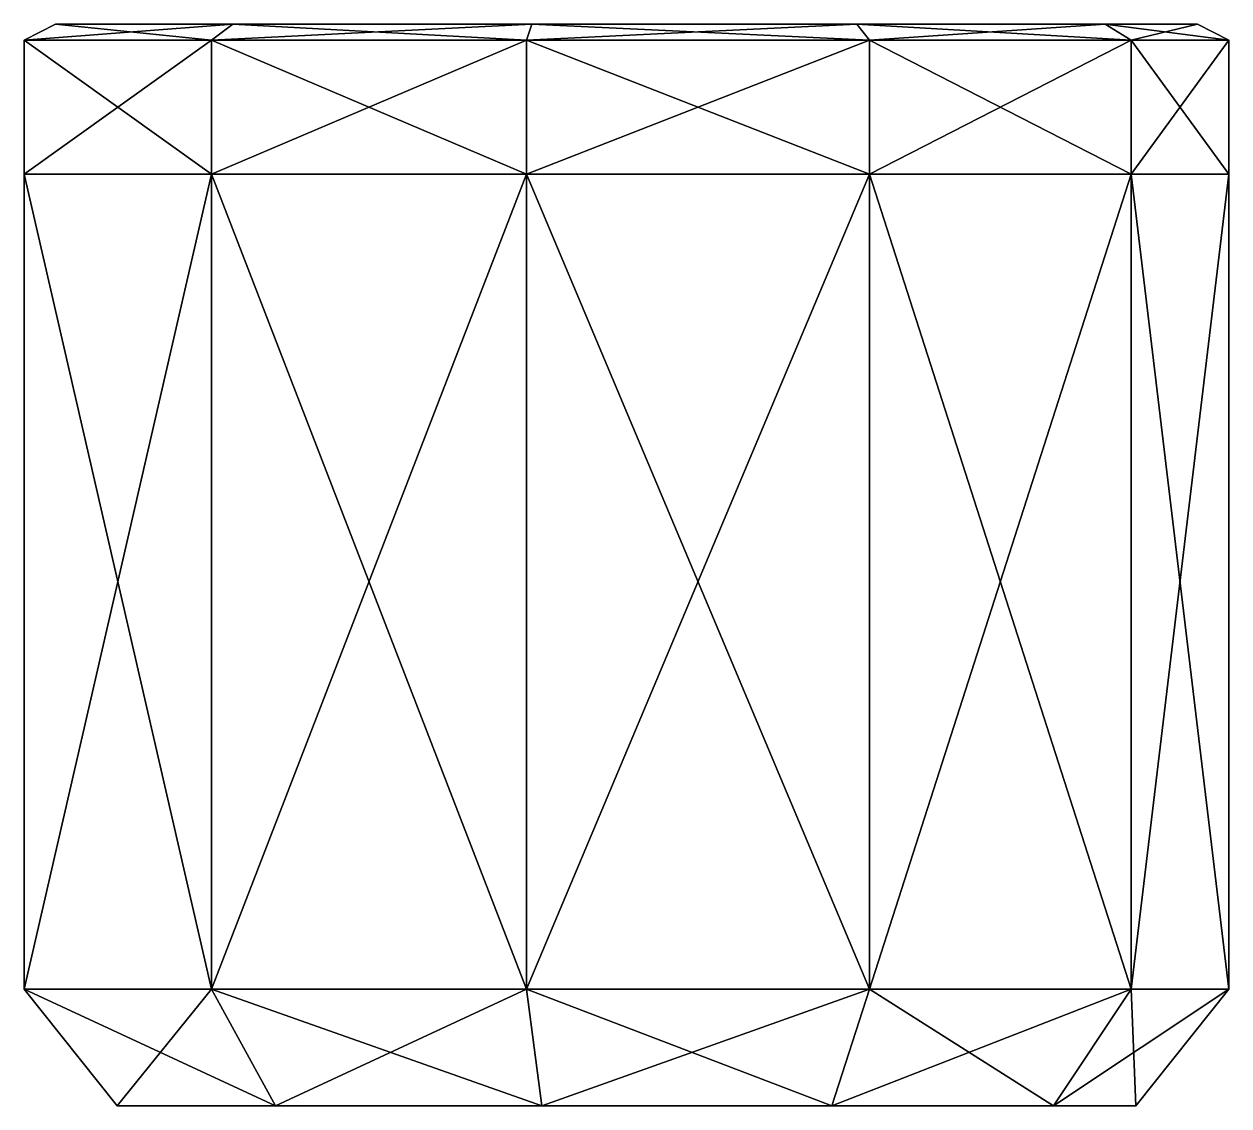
# Model space of a CAD drawing. Extents: x -48 to 50, y 0 to 88.
import ezdxf

# ---------------------------------------------------------------- set-up
doc = ezdxf.new("R2010")
doc.units = 0
doc.layers.add('almonds', color=250, linetype='CONTINUOUS')

msp = doc.modelspace()

# ---------------------------------------------------------------- meshes
at = {"layer": 'almonds'}
mesh = msp.add_polyface(dxfattribs=at)
corners = [(42.062677, 9.5, 27.032041), (42.062677, 75.7753, 27.032041), (50, 9.5), (50, 75.7753), (42.062677, 9.5, -27.032041), (42.062677, 75.7753, -27.032041), (20.770751, 9.5, -45.4816), (20.770751, 75.7753, -45.4816), (-7.115742, 9.5, -49.491072), (-7.115742, 75.7753, -49.491072), (-32.743037, 9.5, -37.787479), (-32.743037, 75.7753, -37.787479), (-47.974649, 9.5, -14.086628), (-47.974649, 75.7753, -14.086628), (-47.974649, 9.5, 14.086628), (-47.974649, 75.7753, 14.086628), (-32.743037, 9.5, 37.787479), (-32.743037, 75.7753, 37.787479), (-7.115742, 9.5, 49.491072), (-7.115742, 75.7753, 49.491072), (20.770751, 9.5, 45.4816), (20.770751, 75.7753, 45.4816), (35.730743, 0, 23.517876), (42.44374, 0), (35.730743, 0, -23.517876), (17.723081, 0, -39.568992), (-5.861939, 0, -43.057233), (-27.536242, 0, -32.875106), (-40.418388, 0, -12.255366), (-40.418388, 0, 12.255366), (-27.536242, 0, 32.875106), (-5.861939, 0, 43.057233), (17.723081, 0, 39.568992), (42.062677, 86.6753, 27.032041), (50, 86.6753), (42.062677, 86.6753, -27.032041), (20.770751, 86.6753, -45.4816), (-7.115742, 86.6753, -49.491072), (-32.743037, 86.6753, -37.787479), (-47.974649, 86.6753, -14.086628), (-47.974649, 86.6753, 14.086628), (-32.743037, 86.6753, 37.787479), (-7.115742, 86.6753, 49.491072), (20.770751, 86.6753, 45.4816), (39.928077, 87.9753, 25.626375), (47.452659, 87.9753), (39.928077, 87.9753, -25.626375), (19.743331, 87.9753, -43.116557), (-6.693064, 87.9753, -46.917536), (-30.98774, 87.9753, -35.82253), (-45.427308, 87.9753, -13.354123), (-45.427308, 87.9753, 13.354123), (-30.98774, 87.9753, 35.82253), (-6.693064, 87.9753, 46.917536), (19.743331, 87.9753, 43.116557)]
mesh.append_faces([[corners[k] for k in face] for face in [(22, 24, 28), (2, 3, 5), (44, 54, 53), (24, 25, 27), (4, 5, 7), (22, 23, 24), (25, 26, 27), (6, 7, 9), (28, 29, 30), (30, 31, 32), (8, 9, 11), (45, 44, 46), (46, 44, 51), (10, 11, 13), (51, 44, 53), (51, 50, 49), (12, 13, 15), (49, 48, 47), (18, 19, 21), (14, 15, 17), (20, 21, 1), (0, 1, 3), (16, 17, 19), (0, 22, 32), (20, 32, 31), (18, 31, 30), (16, 30, 29), (14, 29, 28), (12, 28, 27), (10, 27, 26), (8, 26, 25), (6, 25, 24), (4, 24, 23), (2, 23, 22), (3, 34, 35), (5, 35, 36), (7, 36, 37), (9, 37, 38), (11, 38, 39), (13, 39, 40), (15, 40, 41), (17, 41, 42), (19, 42, 43), (21, 43, 33), (1, 33, 34), (34, 45, 46), (35, 46, 47), (36, 47, 48), (37, 48, 49), (38, 49, 50), (39, 50, 51), (40, 51, 52), (41, 52, 53), (42, 53, 54), (43, 54, 44), (33, 44, 45), (22, 28, 32), (2, 5, 4), (24, 27, 28), (4, 7, 6), (6, 9, 8), (28, 30, 32), (8, 11, 10), (46, 51, 49), (10, 13, 12), (51, 53, 52), (12, 15, 14), (49, 47, 46), (18, 21, 20), (14, 17, 16), (20, 1, 0), (0, 3, 2), (16, 19, 18), (0, 32, 20), (20, 31, 18), (18, 30, 16), (16, 29, 14), (14, 28, 12), (12, 27, 10), (10, 26, 8), (8, 25, 6), (6, 24, 4), (4, 23, 2), (2, 22, 0), (3, 35, 5), (5, 36, 7), (7, 37, 9), (9, 38, 11), (11, 39, 13), (13, 40, 15), (15, 41, 17), (17, 42, 19), (19, 43, 21), (21, 33, 1), (1, 34, 3), (34, 46, 35), (35, 47, 36), (36, 48, 37), (37, 49, 38), (38, 50, 39), (39, 51, 40), (40, 52, 41), (41, 53, 42), (42, 54, 43), (43, 44, 33), (33, 45, 34)]])

doc.saveas('drawing.dxf')
